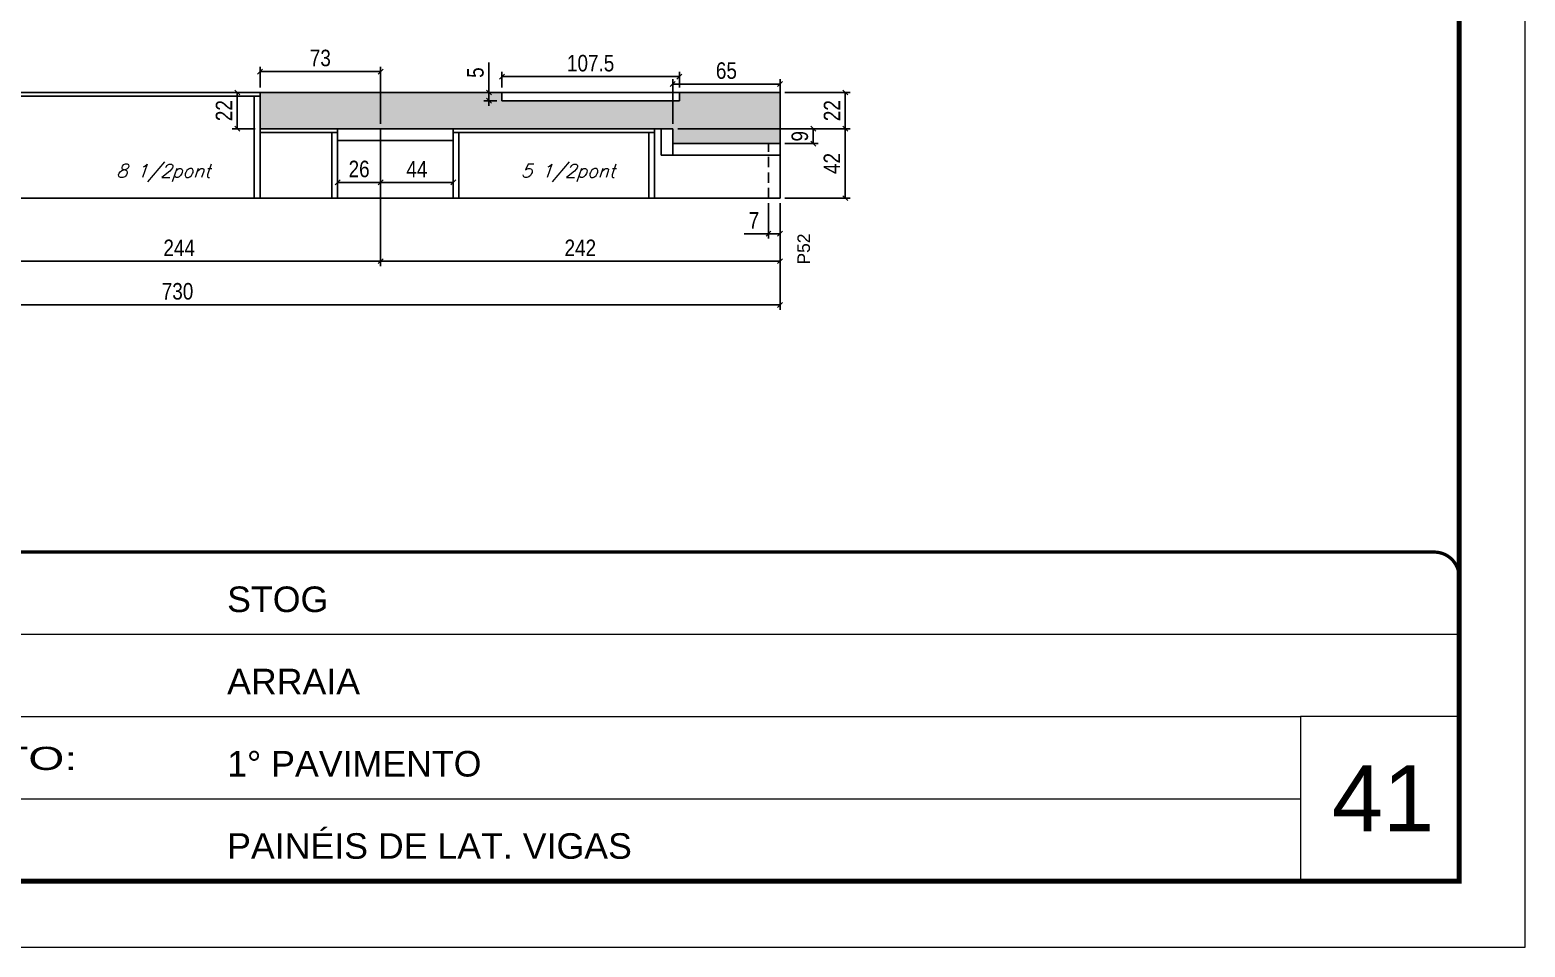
# Model space of a CAD drawing. Extents: x -3394 to 16474, y -5031 to 14397.
# Drawn here: x 4851 to 5757, y 1861 to 2416 of the extents above; entities that cross this region are included whole.
import ezdxf

# ---------------------------------------------------------------- set-up
doc = ezdxf.new("R2010")
doc.units = 0
for name, pattern in [('CONTINUO', [0]), ('DASHED', [0.75, 0.5, -0.25]), ('HIDDEN', [0.375, 0.25, -0.125])]:
    doc.linetypes.add(name, pattern=pattern)
doc.layers.get('0').update_dxf_attribs({"linetype": 'CONTINUOUS'})
doc.layers.get('Defpoints').update_dxf_attribs({"linetype": 'CONTINUOUS'})
for name, color, linetype, lineweight in [('CARIMBO', 255, 'CONTINUOUS', 9), ('Folhas', 255, 'CONTINUOUS', 9), ('SARRAFO DE PRESSAO', 251, 'DASHED', 9)]:
    doc.layers.add(name, color=color, linetype=linetype, lineweight=lineweight)
for name, color, linetype in [('COTA', 241, 'CONTINUOUS'), ('NOMENCLATURA', 7, 'CONTINUOUS'), ('Painéis', 200, 'CONTINUOUS'), ('SARR_2.2x7', 40, 'CONTINUOUS'), ('SARR_3.5x7', 81, 'CONTINUOUS'), ('texto', 7, 'CONTINUOUS')]:
    doc.layers.add(name, color=color, linetype=linetype)
doc.styles.add('ARIAL', font='arial.ttf')
doc.styles.add('COTA TECNICA', font='techl___.ttf', dxfattribs={"height": 10})
doc.styles.add('ROMANS', font='romans.shx')
doc.styles.add('Tecnologia', font='')
doc.styles.get('Tecnologia').set_extended_font_data('Forgotten Futurist')
doc.dimstyles.new('PAINEL', dxfattribs={"dimtxt": 10, "dimasz": 3, "dimexe": 3, "dimexo": 3, "dimgap": 3, "dimtad": 1, "dimdec": 1, "dimzin": 12, "dimdsep": 46, "dimtxsty": 'COTA TECNICA', "dimblk1": 'OBLIQUE', "dimblk2": 'OBLIQUE', "dimsah": 1, "dimcen": 0.9, "dimclrd": 4, "dimclre": 4, "dimclrt": 240, "dimadec": 1, "dimazin": 3, "dimtfac": 1, "dimtdec": 1, "dimtmove": 0, "dimatfit": 3, "dimfxl": 1, "dimtolj": 1, "dimtzin": 12, "dimarcsym": 0})

# ---------------------------------------------------------------- blocks, each defined once
blk = doc.blocks.new('9999999999')
at = {"color": 30, "linetype": 'CONTINUO'}
for p, q in [((98564.56, 34379.64), (99583.98, 34379.64)), ((98564.56, 34329.83), (99487.98, 34329.83)), ((99583.98, 34329.83), (99487.98, 34329.83)), ((99487.98, 34329.83), (99487.98, 34230.21)), ((98564.56, 34280.02), (99487.98, 34280.02))]:
    blk.add_line(p, q, dxfattribs=at)
at = {"color": 30, "linetype": 'CONTINUO', "const_width": 2}
blk.add_lwpolyline([(99583.98, 34230.21), (99583.98, 34414.45, 0.414214), (99568.98, 34429.45), (98228.98, 34429.45, 0.414214), (98213.98, 34414.45), (98213.98, 34245.21, 0.414214), (98228.98, 34230.21), (99583.98, 34230.21)], format="xyb", dxfattribs=at)
at = {"layer": 'Folhas'}
blk.add_lwpolyline([(98138.98, 34190.21), (99623.98, 34190.21), (99623.98, 35240.21), (98138.98, 35240.21)], close=True, dxfattribs=at)
at = {"layer": 'Folhas', "color": 30, "const_width": 3}
blk.add_lwpolyline([(98213.98, 34230.21), (99583.98, 34230.21), (99583.98, 35200.21), (98213.98, 35200.21)], close=True, dxfattribs=at)
at = {"color": 7, "linetype": 'Continuous', "ltscale": 5, "style": 'ARIAL'}
for s, height, p in [('STOG', 15.483, (98837.68, 34393.13)), ('ARRAIA', 15.483, (98837.68, 34343.32)), ('1° PAVIMENTO', 15.4829, (98837.68, 34293.51)), ('PAINÉIS DE LAT. VIGAS', 15.4829, (98837.68, 34243.7))]:
    blk.add_text(s, height=height, dxfattribs=at).set_placement(p)
at = {"layer": 'Folhas', "color": 7, "style": 'Tecnologia', "width": 1.5}
blk.add_text('PAVIMENTO:', height=14, dxfattribs=at).set_placement((98573.65, 34297.5))
blk = doc.blocks.new('_Oblique')
at = {"color": 0, "linetype": 'ByBlock', "lineweight": -2}
blk.add_line((-0.5, -0.5), (0.5, 0.5), dxfattribs=at)
blk = doc.blocks.new('*D1332')
at = {"layer": 'COTA', "color": 4, "linetype": 'ByBlock', "lineweight": -2, "transparency": 16777216}
for p, q in [((4819.86, 2311.43), (4819.86, 2273.25)), ((5063.86, 2311.43), (5063.86, 2273.25)), ((4819.86, 2276.25), (5063.86, 2276.25))]:
    blk.add_line(p, q, dxfattribs=at)
at = {"layer": 'Defpoints', "color": 0, "linetype": 'ByBlock', "transparency": 16777216}
for p in [(4819.86, 2314.43), (5063.86, 2314.43), (5063.86, 2276.25)]:
    blk.add_point(p, dxfattribs=at)
at = {"layer": 'COTA', "color": 4, "linetype": 'ByBlock', "lineweight": -2, "transparency": 16777216, "xscale": 3, "yscale": 3, "zscale": 3, "rotation": 180}
blk.add_blockref('_Oblique', (4819.86, 2276.25), dxfattribs=at)
at = {"layer": 'COTA', "color": 4, "linetype": 'ByBlock', "lineweight": -2, "transparency": 16777216, "xscale": 3, "yscale": 3, "zscale": 3}
blk.add_blockref('_Oblique', (5063.86, 2276.25), dxfattribs=at)
at = {"layer": 'COTA', "color": 240, "linetype": 'ByBlock', "transparency": 16777216, "insert": (4941.86, 2284.32), "char_height": 10, "attachment_point": 5, "style": 'COTA TECNICA'}
blk.add_mtext('\\A1;244', dxfattribs=at)
blk = doc.blocks.new('*D1333')
at = {"layer": 'COTA', "color": 4, "linetype": 'ByBlock', "lineweight": -2, "transparency": 16777216}
for p, q in [((4575.86, 2311.43), (4575.86, 2246.75)), ((5305.86, 2311.43), (5305.86, 2246.75)), ((4575.86, 2249.75), (5305.86, 2249.75))]:
    blk.add_line(p, q, dxfattribs=at)
at = {"layer": 'Defpoints', "color": 0, "linetype": 'ByBlock', "transparency": 16777216}
for p in [(4575.86, 2314.43), (5305.86, 2314.43), (5305.86, 2249.75)]:
    blk.add_point(p, dxfattribs=at)
at = {"layer": 'COTA', "color": 4, "linetype": 'ByBlock', "lineweight": -2, "transparency": 16777216, "xscale": 3, "yscale": 3, "zscale": 3, "rotation": 180}
blk.add_blockref('_Oblique', (4575.86, 2249.75), dxfattribs=at)
at = {"layer": 'COTA', "color": 4, "linetype": 'ByBlock', "lineweight": -2, "transparency": 16777216, "xscale": 3, "yscale": 3, "zscale": 3}
blk.add_blockref('_Oblique', (5305.86, 2249.75), dxfattribs=at)
at = {"layer": 'COTA', "color": 240, "linetype": 'ByBlock', "transparency": 16777216, "insert": (4940.86, 2257.96), "char_height": 10, "attachment_point": 5, "style": 'COTA TECNICA'}
blk.add_mtext('\\A1;730', dxfattribs=at)
blk = doc.blocks.new('*D1334')
at = {"layer": 'COTA', "color": 4, "linetype": 'ByBlock', "lineweight": -2, "transparency": 16777216}
for p, q in [((5063.86, 2311.43), (5063.86, 2273.25)), ((5305.86, 2311.43), (5305.86, 2273.25)), ((5063.86, 2276.25), (5305.86, 2276.25))]:
    blk.add_line(p, q, dxfattribs=at)
at = {"layer": 'Defpoints', "color": 0, "linetype": 'ByBlock', "transparency": 16777216}
for p in [(5063.86, 2314.43), (5305.86, 2314.43), (5305.86, 2276.25)]:
    blk.add_point(p, dxfattribs=at)
at = {"layer": 'COTA', "color": 4, "linetype": 'ByBlock', "lineweight": -2, "transparency": 16777216, "xscale": 3, "yscale": 3, "zscale": 3, "rotation": 180}
blk.add_blockref('_Oblique', (5063.86, 2276.25), dxfattribs=at)
at = {"layer": 'COTA', "color": 4, "linetype": 'ByBlock', "lineweight": -2, "transparency": 16777216, "xscale": 3, "yscale": 3, "zscale": 3}
blk.add_blockref('_Oblique', (5305.86, 2276.25), dxfattribs=at)
at = {"layer": 'COTA', "color": 240, "linetype": 'ByBlock', "transparency": 16777216, "insert": (5184.86, 2284.32), "char_height": 10, "attachment_point": 5, "style": 'COTA TECNICA'}
blk.add_mtext('\\A1;242', dxfattribs=at)
blk = doc.blocks.new('*D1351')
at = {"layer": 'COTA', "color": 4, "lineweight": -2, "transparency": 16777216}
for p, q in [((5298.86, 2311.43), (5298.86, 2289.89)), ((5305.86, 2311.43), (5305.86, 2289.89)), ((5298.86, 2292.89), (5284.13, 2292.89)), ((5305.86, 2292.89), (5298.86, 2292.89))]:
    blk.add_line(p, q, dxfattribs=at)
at = {"layer": 'Defpoints', "color": 0, "transparency": 16777216}
for p in [(5298.86, 2314.43), (5305.86, 2314.43), (5298.86, 2292.89)]:
    blk.add_point(p, dxfattribs=at)
at = {"layer": 'COTA', "color": 4, "lineweight": -2, "transparency": 16777216, "xscale": 3, "yscale": 3, "zscale": 3, "rotation": 180}
blk.add_blockref('_Oblique', (5298.86, 2292.89), dxfattribs=at)
at = {"layer": 'COTA', "color": 4, "lineweight": -2, "transparency": 16777216, "xscale": 3, "yscale": 3, "zscale": 3}
blk.add_blockref('_Oblique', (5305.86, 2292.89), dxfattribs=at)
at = {"layer": 'COTA', "color": 240, "transparency": 16777216, "insert": (5290, 2300.96), "char_height": 10, "attachment_point": 5, "style": 'COTA TECNICA'}
blk.add_mtext('\\A1;7', dxfattribs=at)
blk = doc.blocks.new('*D1353')
at = {"layer": 'COTA', "color": 4, "lineweight": -2, "transparency": 16777216}
for p, q in [((4990.86, 2381.43), (4990.86, 2394.05)), ((5063.86, 2359.43), (5063.86, 2394.05)), ((4990.86, 2391.05), (5063.86, 2391.05))]:
    blk.add_line(p, q, dxfattribs=at)
at = {"layer": 'Defpoints', "color": 0, "transparency": 16777216}
for p in [(5063.86, 2391.05), (4990.86, 2378.43), (5063.86, 2356.43)]:
    blk.add_point(p, dxfattribs=at)
at = {"layer": 'COTA', "color": 4, "lineweight": -2, "transparency": 16777216, "xscale": 3, "yscale": 3, "zscale": 3, "rotation": 180}
blk.add_blockref('_Oblique', (4990.86, 2391.05), dxfattribs=at)
at = {"layer": 'COTA', "color": 4, "lineweight": -2, "transparency": 16777216, "xscale": 3, "yscale": 3, "zscale": 3}
blk.add_blockref('_Oblique', (5063.86, 2391.05), dxfattribs=at)
at = {"layer": 'COTA', "color": 240, "transparency": 16777216, "insert": (5027.36, 2399.27), "char_height": 10, "attachment_point": 5, "style": 'COTA TECNICA'}
blk.add_mtext('\\A1;73', dxfattribs=at)
blk = doc.blocks.new('*D1354')
at = {"layer": 'COTA', "color": 4, "lineweight": -2, "transparency": 16777216}
for p, q in [((4987.86, 2378.43), (4974.01, 2378.43)), ((4977.01, 2378.43), (4977.01, 2356.43)), ((4987.86, 2356.43), (4974.01, 2356.43))]:
    blk.add_line(p, q, dxfattribs=at)
at = {"layer": 'Defpoints', "color": 0, "transparency": 16777216}
for p in [(4990.86, 2378.43), (4977.01, 2356.43), (4990.86, 2356.43)]:
    blk.add_point(p, dxfattribs=at)
at = {"layer": 'COTA', "color": 4, "lineweight": -2, "transparency": 16777216, "xscale": 3, "yscale": 3, "zscale": 3}
for p, rotation in [((4977.01, 2378.43), 90), ((4977.01, 2356.43), 270)]:
    blk.add_blockref('_Oblique', p, dxfattribs=dict(at, rotation=rotation))
at = {"layer": 'COTA', "color": 240, "transparency": 16777216, "insert": (4969.01, 2367.43), "char_height": 10, "attachment_point": 5, "rotation": 90, "style": 'COTA TECNICA'}
blk.add_mtext('\\A1;22', dxfattribs=at)
blk = doc.blocks.new('*D1335')
at = {"layer": 'COTA', "color": 4, "lineweight": -2, "transparency": 16777216}
for p, q in [((5243.86, 2356.43), (5328.95, 2356.43)), ((5325.95, 2356.43), (5325.95, 2347.43)), ((5308.86, 2347.43), (5328.95, 2347.43))]:
    blk.add_line(p, q, dxfattribs=at)
at = {"layer": 'Defpoints', "color": 0, "transparency": 16777216}
for p in [(5240.86, 2356.43), (5305.86, 2347.43), (5325.95, 2347.43)]:
    blk.add_point(p, dxfattribs=at)
at = {"layer": 'COTA', "color": 4, "lineweight": -2, "transparency": 16777216, "xscale": 3, "yscale": 3, "zscale": 3}
for p, rotation in [((5325.95, 2356.43), 90), ((5325.95, 2347.43), 270)]:
    blk.add_blockref('_Oblique', p, dxfattribs=dict(at, rotation=rotation))
at = {"layer": 'COTA', "color": 240, "transparency": 16777216, "insert": (5317.86, 2351.93), "char_height": 10, "attachment_point": 5, "rotation": 90, "style": 'COTA TECNICA'}
blk.add_mtext('\\A1;9', dxfattribs=at)
blk = doc.blocks.new('*D1321')
at = {"layer": 'COTA', "color": 4, "lineweight": -2, "transparency": 16777216}
for p, q in [((5243.86, 2356.43), (5348.34, 2356.43)), ((5345.34, 2314.43), (5345.34, 2356.43)), ((5308.86, 2314.43), (5348.34, 2314.43))]:
    blk.add_line(p, q, dxfattribs=at)
at = {"layer": 'Defpoints', "color": 0, "transparency": 16777216}
for p in [(5240.86, 2356.43), (5345.34, 2356.43), (5305.86, 2314.43)]:
    blk.add_point(p, dxfattribs=at)
at = {"layer": 'COTA', "color": 4, "lineweight": -2, "transparency": 16777216, "xscale": 3, "yscale": 3, "zscale": 3}
for p, rotation in [((5345.34, 2356.43), 90), ((5345.34, 2314.43), 270)]:
    blk.add_blockref('_Oblique', p, dxfattribs=dict(at, rotation=rotation))
at = {"layer": 'COTA', "color": 240, "transparency": 16777216, "insert": (5337.27, 2335.43), "char_height": 10, "attachment_point": 5, "rotation": 90, "style": 'COTA TECNICA'}
blk.add_mtext('\\A1;42', dxfattribs=at)
blk = doc.blocks.new('*D1336')
at = {"layer": 'COTA', "color": 4, "lineweight": -2, "transparency": 16777216}
for p, q in [((5308.86, 2378.43), (5348.34, 2378.43)), ((5345.34, 2356.43), (5345.34, 2378.43)), ((5308.86, 2356.43), (5348.34, 2356.43))]:
    blk.add_line(p, q, dxfattribs=at)
at = {"layer": 'Defpoints', "color": 0, "transparency": 16777216}
for p in [(5305.86, 2378.43), (5345.34, 2378.43), (5305.86, 2356.43)]:
    blk.add_point(p, dxfattribs=at)
at = {"layer": 'COTA', "color": 4, "lineweight": -2, "transparency": 16777216, "xscale": 3, "yscale": 3, "zscale": 3}
for p, rotation in [((5345.34, 2378.43), 90), ((5345.34, 2356.43), 270)]:
    blk.add_blockref('_Oblique', p, dxfattribs=dict(at, rotation=rotation))
at = {"layer": 'COTA', "color": 240, "transparency": 16777216, "insert": (5337.34, 2367.43), "char_height": 10, "attachment_point": 5, "rotation": 90, "style": 'COTA TECNICA'}
blk.add_mtext('\\A1;22', dxfattribs=at)
blk = doc.blocks.new('*D1337')
at = {"layer": 'COTA', "color": 4, "lineweight": -2, "transparency": 16777216}
for p, q in [((5037.86, 2346.43), (5037.86, 2320.95)), ((5063.86, 2346.43), (5063.86, 2320.95)), ((5063.86, 2323.95), (5037.86, 2323.95))]:
    blk.add_line(p, q, dxfattribs=at)
at = {"layer": 'Defpoints', "color": 0, "transparency": 16777216}
for p in [(5037.86, 2349.43), (5063.86, 2349.43), (5037.86, 2323.95)]:
    blk.add_point(p, dxfattribs=at)
at = {"layer": 'COTA', "color": 4, "lineweight": -2, "transparency": 16777216, "xscale": 3, "yscale": 3, "zscale": 3, "rotation": 180}
blk.add_blockref('_Oblique', (5037.86, 2323.95), dxfattribs=at)
at = {"layer": 'COTA', "color": 4, "lineweight": -2, "transparency": 16777216, "xscale": 3, "yscale": 3, "zscale": 3}
blk.add_blockref('_Oblique', (5063.86, 2323.95), dxfattribs=at)
at = {"layer": 'COTA', "color": 240, "transparency": 16777216, "insert": (5050.86, 2332.05), "char_height": 10, "attachment_point": 5, "style": 'COTA TECNICA'}
blk.add_mtext('\\A1;26', dxfattribs=at)
blk = doc.blocks.new('*D1338')
at = {"layer": 'COTA', "color": 4, "lineweight": -2, "transparency": 16777216}
for p, q in [((5063.86, 2346.43), (5063.86, 2320.95)), ((5107.86, 2346.43), (5107.86, 2320.95)), ((5063.86, 2323.95), (5107.86, 2323.95))]:
    blk.add_line(p, q, dxfattribs=at)
at = {"layer": 'Defpoints', "color": 0, "transparency": 16777216}
for p in [(5063.86, 2349.43), (5107.86, 2349.43), (5107.86, 2323.95)]:
    blk.add_point(p, dxfattribs=at)
at = {"layer": 'COTA', "color": 4, "lineweight": -2, "transparency": 16777216, "xscale": 3, "yscale": 3, "zscale": 3, "rotation": 180}
blk.add_blockref('_Oblique', (5063.86, 2323.95), dxfattribs=at)
at = {"layer": 'COTA', "color": 4, "lineweight": -2, "transparency": 16777216, "xscale": 3, "yscale": 3, "zscale": 3}
blk.add_blockref('_Oblique', (5107.86, 2323.95), dxfattribs=at)
at = {"layer": 'COTA', "color": 240, "transparency": 16777216, "insert": (5085.86, 2332.03), "char_height": 10, "attachment_point": 5, "style": 'COTA TECNICA'}
blk.add_mtext('\\A1;44', dxfattribs=at)
blk = doc.blocks.new('*D1339')
at = {"layer": 'COTA', "color": 4, "lineweight": -2, "transparency": 16777216}
for p, q in [((5240.86, 2359.43), (5240.86, 2386.5)), ((5240.86, 2383.5), (5305.86, 2383.5)), ((5305.86, 2365.93), (5305.86, 2386.5))]:
    blk.add_line(p, q, dxfattribs=at)
at = {"layer": 'Defpoints', "color": 0, "transparency": 16777216}
for p in [(5305.86, 2383.5), (5240.86, 2356.43), (5305.86, 2362.93)]:
    blk.add_point(p, dxfattribs=at)
at = {"layer": 'COTA', "color": 4, "lineweight": -2, "transparency": 16777216, "xscale": 3, "yscale": 3, "zscale": 3, "rotation": 180}
blk.add_blockref('_Oblique', (5240.86, 2383.5), dxfattribs=at)
at = {"layer": 'COTA', "color": 4, "lineweight": -2, "transparency": 16777216, "xscale": 3, "yscale": 3, "zscale": 3}
blk.add_blockref('_Oblique', (5305.86, 2383.5), dxfattribs=at)
at = {"layer": 'COTA', "color": 240, "transparency": 16777216, "insert": (5273.36, 2391.61), "char_height": 10, "attachment_point": 5, "style": 'COTA TECNICA'}
blk.add_mtext('\\A1;65', dxfattribs=at)
blk = doc.blocks.new('*D1340')
at = {"layer": 'COTA', "color": 4, "lineweight": -2, "transparency": 16777216}
for p, q in [((5137.36, 2381.43), (5137.36, 2391.03)), ((5244.86, 2388.03), (5137.36, 2388.03)), ((5244.86, 2381.43), (5244.86, 2391.03))]:
    blk.add_line(p, q, dxfattribs=at)
at = {"layer": 'Defpoints', "color": 0, "transparency": 16777216}
for p in [(5137.36, 2388.03), (5137.36, 2378.43), (5244.86, 2378.43)]:
    blk.add_point(p, dxfattribs=at)
at = {"layer": 'COTA', "color": 4, "lineweight": -2, "transparency": 16777216, "xscale": 3, "yscale": 3, "zscale": 3, "rotation": 180}
blk.add_blockref('_Oblique', (5137.36, 2388.03), dxfattribs=at)
at = {"layer": 'COTA', "color": 4, "lineweight": -2, "transparency": 16777216, "xscale": 3, "yscale": 3, "zscale": 3}
blk.add_blockref('_Oblique', (5244.86, 2388.03), dxfattribs=at)
at = {"layer": 'COTA', "color": 240, "transparency": 16777216, "insert": (5191.11, 2396.14), "char_height": 10, "attachment_point": 5, "style": 'COTA TECNICA'}
blk.add_mtext('\\A1;107.5', dxfattribs=at)
blk = doc.blocks.new('*D1341')
at = {"layer": 'COTA', "color": 4, "lineweight": -2, "transparency": 16777216}
for p, q in [((5129.48, 2378.43), (5129.48, 2396.53)), ((5134.36, 2378.43), (5126.48, 2378.43)), ((5134.36, 2373.43), (5126.48, 2373.43)), ((5129.48, 2373.43), (5129.48, 2378.43)), ((5129.48, 2373.43), (5129.48, 2370.43))]:
    blk.add_line(p, q, dxfattribs=at)
at = {"layer": 'Defpoints', "color": 0, "transparency": 16777216}
for p in [(5129.48, 2378.43), (5137.36, 2378.43), (5137.36, 2373.43)]:
    blk.add_point(p, dxfattribs=at)
at = {"layer": 'COTA', "color": 4, "lineweight": -2, "transparency": 16777216, "xscale": 3, "yscale": 3, "zscale": 3}
for p, rotation in [((5129.48, 2378.43), 270), ((5129.48, 2373.43), 90)]:
    blk.add_blockref('_Oblique', p, dxfattribs=dict(at, rotation=rotation))
at = {"layer": 'COTA', "color": 240, "transparency": 16777216, "insert": (5121.37, 2390.48), "char_height": 10, "attachment_point": 5, "rotation": 90, "style": 'COTA TECNICA'}
blk.add_mtext('\\A1;5', dxfattribs=at)

msp = doc.modelspace()

# ---------------------------------------------------------------- hatches: boundary and pattern name
at = {"layer": 'COTA', "linetype": 'Continuous'}
h = msp.add_hatch(dxfattribs=at)
h.set_pattern_fill('AR-CONC', color=256, scale=0.05)
h.set_pattern_definition([(50, (-482.792, -5941.4156), (9.1092334, -0.7969543), [0.9525, -10.4775]), (355, (-482.792, -5941.416), (-1.762171, 9.552842), [0.762, -8.382029]), (100.45144, (-482.033, -5941.482), (7.347062, 8.7558876), [0.8095004, -8.904512]), (46.1842, (-482.792, -5938.876), (13.553952, -2.102116), [1.42875, -15.71625]), (96.63556, (-481.662, -5939.051), (11.870207, 12.371306), [1.214251, -13.35678]), (351.18415, (-482.792, -5938.876), (11.870207, 12.371306), [1.142998, -12.572987]), (21, (-481.522, -5939.5106), (7.5807196, -5.11326), [0.9525, -10.4775]), (326, (-481.522, -5939.511), (3.090101, 9.209398), [0.762, -8.382]), (71.451445, (-480.89, -5939.937), (10.670821, 4.0961384), [0.8095004, -8.904497]), (37.5, (-482.792, -5941.4156), (0.1544302, 4.2277519), [0, -8.2804, 0, -8.509, 0, -8.41375]), (7.5, (-482.792, -5941.4156), (3.3409831, 5.0090287), [0, -4.8514, 0, -8.0899, 0, -3.20675]), (327.5, (-485.624, -5941.4156), (6.7795298, -0.2864372), [0, -3.175, 0, -9.906, 0, -13.1445]), (317.5, (-486.894, -5941.4156), (7.406459, 1.2713246), [0, -4.1275, 0, -6.5786, 0, -9.3345])])
h.paths.add_polyline_path([(5240.86, 2356.43), (5240.86, 2347.43), (5305.86, 2347.43), (5305.86, 2378.43), (5244.86, 2378.43), (5244.86, 2373.43), (5137.36, 2373.43), (5137.36, 2378.43), (4990.86, 2378.43), (4990.86, 2356.43)])

# ---------------------------------------------------------------- linework, layer by layer
for p in [(4990.86, 2378.43), (5305.86, 2347.43)]:
    msp.add_line(p, (5305.86, 2378.43), dxfattribs=at)
at = {"layer": 'Painéis', "linetype": 'ByBlock'}
for p, q in [((4575.86, 2378.43), (4990.86, 2378.43)), ((4990.86, 2356.43), (4990.86, 2378.43)), ((4990.86, 2356.43), (5240.86, 2356.43)), ((5063.86, 2314.43), (5063.86, 2356.43)), ((5240.86, 2347.43), (5240.86, 2356.43)), ((5240.86, 2347.43), (5305.86, 2347.43)), ((5305.86, 2314.43), (5305.86, 2347.43)), ((4575.86, 2314.43), (5305.86, 2314.43))]:
    msp.add_line(p, q, dxfattribs=at)
at = {"layer": 'Painéis'}
msp.add_lwpolyline([(5137.36, 2373.43), (5244.86, 2373.43), (5244.86, 2378.43), (5137.36, 2378.43)], close=True, dxfattribs=at)
at = {"layer": 'SARR_2.2x7', "linetype": 'Continuous'}
for p, q in [((4819.86, 2376.23), (4990.86, 2376.23)), ((5233.86, 2340.43), (5233.86, 2356.43)), ((4990.86, 2354.23), (5037.86, 2354.23)), ((5037.86, 2349.43), (5063.86, 2349.43)), ((5063.86, 2349.43), (5107.86, 2349.43)), ((5107.86, 2354.23), (5229.86, 2354.23)), ((5240.86, 2347.43), (5240.86, 2340.43)), ((5233.86, 2340.43), (5240.86, 2340.43)), ((5240.86, 2340.43), (5305.86, 2340.43))]:
    msp.add_line(p, q, dxfattribs=at)
at = {"layer": 'SARR_2.2x7', "linetype": 'HIDDEN', "ltscale": 25}
msp.add_line((5298.86, 2314.43), (5298.86, 2347.43), dxfattribs=at)
at = {"layer": 'SARR_3.5x7'}
for p, q in [((4987.36, 2376.23), (4987.36, 2314.43)), ((4990.86, 2376.23), (4990.86, 2314.43)), ((5037.86, 2356.43), (5037.86, 2314.43)), ((5107.86, 2356.43), (5107.86, 2314.43)), ((5229.86, 2356.43), (5229.86, 2314.43)), ((5034.36, 2354.23), (5034.36, 2314.43)), ((5063.86, 2354.23), (5063.86, 2292.43)), ((5111.36, 2354.23), (5111.36, 2314.43)), ((5226.36, 2354.23), (5226.36, 2314.43)), ((5226.36, 2314.43), (5229.86, 2314.43))]:
    msp.add_line(p, q, dxfattribs=at)

# ---------------------------------------------------------------- block references
at = {"layer": 'SARRAFO DE PRESSAO', "color": 6, "linetype": 'ByBlock'}
msp.add_blockref('9999999999', (-93866.77, -32329.4), dxfattribs=at)

# ---------------------------------------------------------------- texts
at = {"layer": 'CARIMBO', "style": 'ARIAL'}
msp.add_text('41', height=40, dxfattribs=at).set_placement((5640.07, 1930.94))
at = {"layer": 'NOMENCLATURA', "linetype": 'Continuous', "style": 'ARIAL'}
msp.add_text('P52', height=7.567, rotation=90, dxfattribs=at).set_placement((5323.97, 2274.22))
at = {"layer": 'texto', "color": 2, "char_height": 8, "attachment_point": 5, "style": 'ROMANS'}
for s, insert in [('{\\Q19;\\C256;8 1/2pont}', (4932.25, 2329.65)), ('{\\Q19;\\C256;5 1/2pont}', (5177.38, 2329.65))]:
    msp.add_mtext(s, dxfattribs=dict(at, insert=insert))

# ---------------------------------------------------------------- dimensions: what is measured, and where the dimension line sits
at = {"layer": 'COTA'}
for base, p1, p2, picture, middle in [((5063.86, 2391.05), (4990.86, 2378.43), (5063.86, 2356.43), '*D1353', (5027.36, 2399.27)), ((5137.36, 2388.03), (5244.86, 2378.43), (5137.36, 2378.43), '*D1340', (5191.11, 2396.14)), ((5305.86, 2383.5), (5240.86, 2356.43), (5305.86, 2362.93), '*D1339', (5273.36, 2391.61)), ((5037.86, 2323.95), (5063.86, 2349.43), (5037.86, 2349.43), '*D1337', (5050.86, 2332.05)), ((5107.86, 2323.95), (5063.86, 2349.43), (5107.86, 2349.43), '*D1338', (5085.86, 2332.03)), ((5298.86, 2292.89), (5305.86, 2314.43), (5298.86, 2314.43), '*D1351', (5290, 2300.96))]:
    dim = msp.add_linear_dim(base=base, p1=p1, p2=p2, dimstyle='PAINEL', dxfattribs=at)
    dim.commit()
    dim.dimension.update_dxf_attribs({"geometry": picture, "text_midpoint": middle})
for base, p1, p2, picture, middle in [((5129.48, 2378.43), (5137.36, 2373.43), (5137.36, 2378.43), '*D1341', (5121.37, 2390.48)), ((4977.01, 2356.43), (4990.86, 2378.43), (4990.86, 2356.43), '*D1354', (4969.01, 2367.43)), ((5345.34, 2378.43), (5305.86, 2356.43), (5305.86, 2378.43), '*D1336', (5337.34, 2367.43)), ((5345.34, 2356.43), (5305.86, 2314.43), (5240.86, 2356.43), '*D1321', (5337.27, 2335.43))]:
    dim = msp.add_linear_dim(base=base, p1=p1, p2=p2, angle=90, dimstyle='PAINEL', dxfattribs=at)
    dim.commit()
    dim.dimension.update_dxf_attribs({"geometry": picture, "text_midpoint": middle})
dim = msp.add_linear_dim(base=(5325.95, 2347.43), p1=(5240.86, 2356.43), p2=(5305.86, 2347.43), angle=90, dimstyle='PAINEL', dxfattribs=at)
dim.commit()
dim.dimension.update_dxf_attribs({"geometry": '*D1335', "text_midpoint": (5325.95, 2351.93), "dimtype": 160})
at = {"layer": 'COTA', "linetype": 'ByBlock'}
for base, p1, picture, middle in [((5305.86, 2249.75), (4575.86, 2314.43), '*D1333', (4940.86, 2257.96)), ((5305.86, 2276.25), (5063.86, 2314.43), '*D1334', (5184.86, 2284.32))]:
    dim = msp.add_linear_dim(base=base, p1=p1, p2=(5305.86, 2314.43), dimstyle='PAINEL', dxfattribs=at)
    dim.commit()
    dim.dimension.update_dxf_attribs({"geometry": picture, "text_midpoint": middle})
dim = msp.add_linear_dim(base=(5063.86, 2276.25), p1=(4819.86, 2314.43), p2=(5063.86, 2314.43), dimstyle='PAINEL', override={"dimtmove": 1}, dxfattribs=at)
dim.commit()
dim.dimension.update_dxf_attribs({"geometry": '*D1332', "text_midpoint": (4941.86, 2284.32)})

doc.saveas('drawing.dxf')
